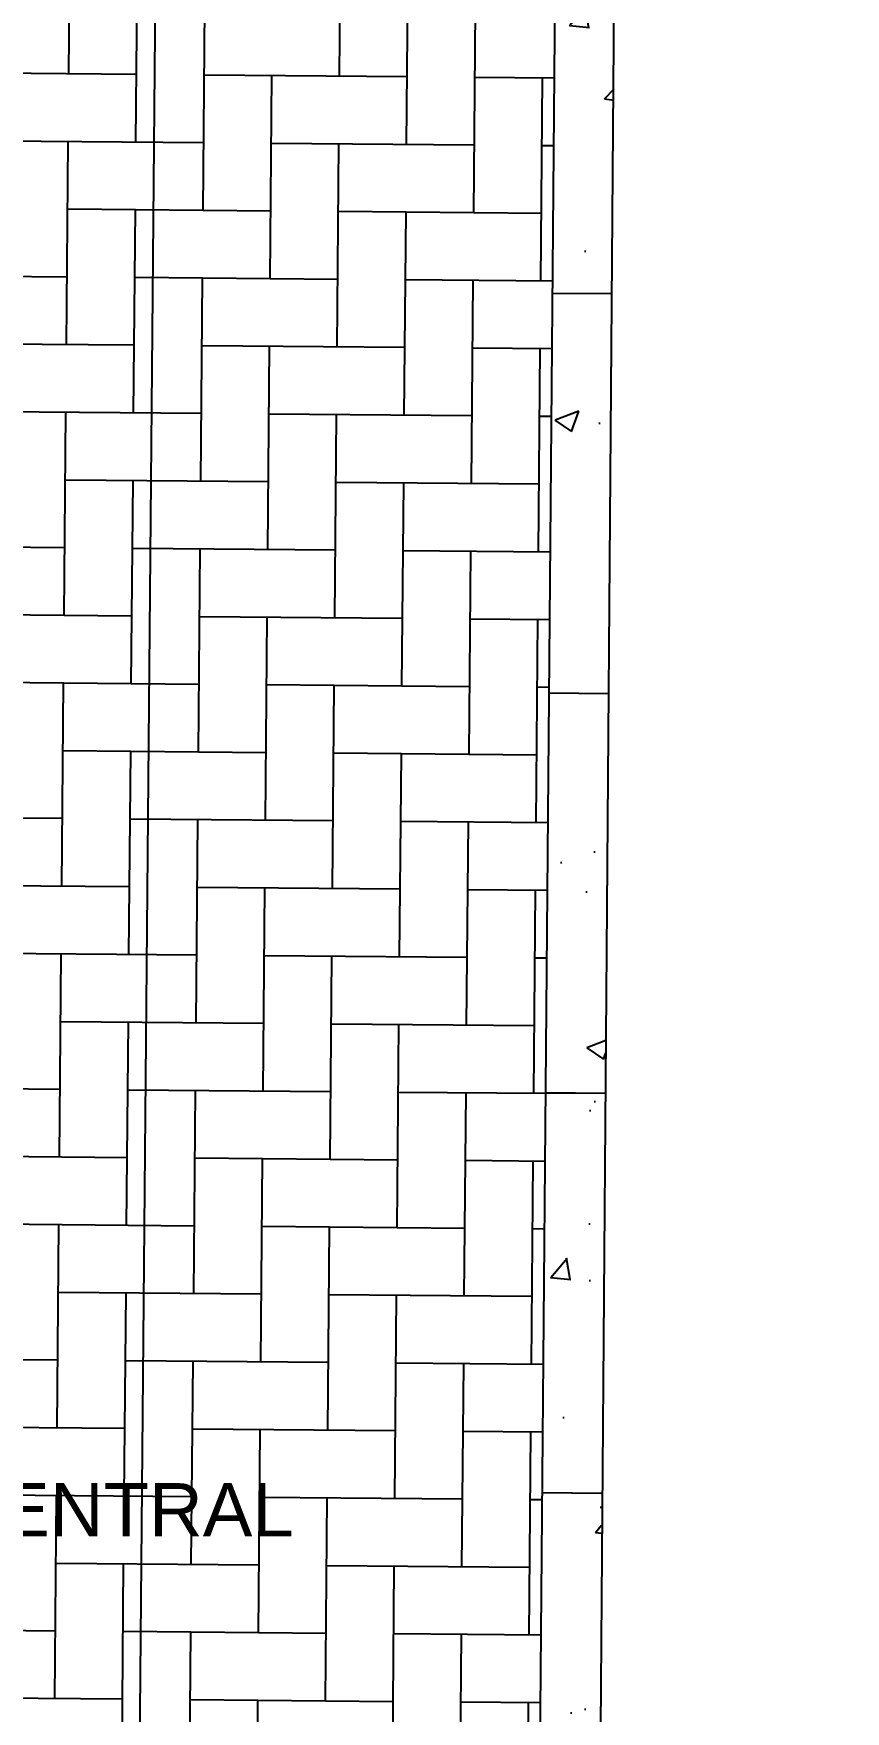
# Model space of a CAD drawing. Header units: millimetres. Extents: x 793 to 3159, y 750 to 2095.
# Drawn here: x 1294.41 to 1300.51, y 964.88 to 977.47 of the extents above; entities that cross this region are included whole.
import ezdxf

# ---------------------------------------------------------------- set-up
doc = ezdxf.new("R2010")
doc.units = ezdxf.units.MM
doc.linetypes.add('CENTER', pattern=[50.8, 31.75, -6.35, 6.35, -6.35])
doc.linetypes.add('CONTINUA', pattern=[0])
doc.layers.add('A-PISOS', color=252, linetype='Continuous')
doc.layers.add('A-TEXTO', color=2, linetype='Continuous')
doc.layers.add('JUNTA DE AISLAMIENTO', color=7, linetype='Continuous', true_color=0x22d6dd)
doc.layers.add('JUNTA DE CONTROL', color=7, linetype='Continuous', true_color=0xf43e0b)
doc.styles.add('kobalt', font='arial.ttf', dxfattribs={"height": 0.15})
doc.styles.get("Standard").update_dxf_attribs({"font": 'arial.ttf'})
doc.linetypes.add('RAYACONTX', pattern='A,0.8,["X",Standard,S=0.08,R=0,X=0.025,Y=-0.04],0', length=0.8)

# ---------------------------------------------------------------- blocks, each defined once
blk = doc.blocks.new('A$C15914C01')
at = {"layer": 'A-PISOS', "linetype": 'CONTINUA', "ltscale": 0.5}
h = blk.add_hatch(dxfattribs=at)
h.set_pattern_fill('AR-HBONE', color=250, scale=0.005, angle=45)
h.set_pattern_definition([(90, (-2174.8441, -711.9263), (-0.508, 0.508), [1.524, -0.508]), (180, (-2174.8441, -711.4183), (-0.508, 0.508), [1.524, -0.508])])
h.paths.add_polyline_path([(112.817, -1.002), (112.817, -12.645), (113.194, -12.645), (113.194, -20.935), (112.817, -20.935), (112.817, -24.393), (113.709, -24.393), (113.709, -24.993), (114.209, -24.993), (114.209, -29.243), (113.709, -29.243), (113.709, -30.393), (112.817, -30.393), (112.82, -32.001), (118.82, -32.001), (118.817, -1.003)])
h.paths.add_polyline_path([(116.886, -5.163), (116.816, -5.205), (116.844, -5.205)], flags=16)
h = blk.add_hatch(dxfattribs=at)
h.set_pattern_fill('AR-CONC', color=250, scale=0.01)
h.set_pattern_definition([(50, (-2174.8441, -711.9263), (1.8218467, -0.1593909), [0.1905, -2.0955]), (355, (-2174.8441, -711.9263), (-0.3524342, 1.9105685), [0.1524, -1.6764058]), (100.451445, (-2174.6923, -711.9396), (1.4694125, 1.7511775), [0.1619001, -1.7809024]), (46.1842, (-2174.844, -711.4183), (2.7107904, -0.4204233), [0.28575, -3.14325]), (96.63556, (-2174.6182, -711.4533), (2.3740413, 2.4742612), [0.2428502, -2.671356]), (351.18415, (-2174.844, -711.4183), (2.3740413, 2.4742612), [0.2285997, -2.5145973]), (21, (-2174.5901, -711.5453), (1.5161439, -1.022652), [0.1905, -2.0955]), (326, (-2174.5901, -711.5453), (0.6180203, 1.8418797), [0.1524, -1.6764]), (71.451445, (-2174.4638, -711.6305), (2.1341642, 0.8192277), [0.1619001, -1.7808994]), (37.5, (-2174.8441, -711.9263), (0.03088603, 0.84555039), [0, -1.65608, 0, -1.7018, 0, -1.68275]), (7.5, (-2174.8441, -711.9263), (0.66819663, 1.00180575), [0, -0.97028, 0, -1.61798, 0, -0.64135]), (327.5, (-2175.4105, -711.9263), (1.35590595, -0.05728744), [0, -0.635, 0, -1.9812, 0, -2.6289]), (317.5, (-2175.6645, -711.9263), (1.4812918, 0.2542649), [0, -0.8255, 0, -1.31572, 0, -1.8669])])
h.paths.add_polyline_path([(118.817, -1.003), (118.817, -5.366), (118.82, -32.017), (119.264, -32.017), (119.269, -9.659), (121.765, -9.658), (121.759, -6.821), (127.817, -6.845), (127.821, -1.003)])
h.paths.add_polyline_path([(118.74, -2.012), (118.196, -1.786), (118.206, -4.15)])
at = {"layer": 'A-PISOS', "color": 250, "linetype": 'CONTINUA', "ltscale": 0.5}
for p, q in [((115.817, -1.002), (115.811, -32.001)), ((118.817, -1.003), (118.817, -32.016)), ((118.817, -13.153), (119.261, -13.153)), ((118.817, -16.153), (119.261, -16.153)), ((118.817, -19.153), (119.271, -19.153)), ((118.817, -22.153), (119.261, -22.153))]:
    blk.add_line(p, q, dxfattribs=at)
blk = doc.blocks.new('A$C3E6A45EC')
at = {"layer": 'JUNTA DE CONTROL', "linetype": 'CENTER', "ltscale": 0.05}
for p, q in [((118.946, -13.258), (119.395, -13.261)), ((118.92, -16.257), (119.372, -16.261)), ((118.894, -19.257), (119.349, -19.261)), ((118.868, -22.257), (119.326, -22.261))]:
    blk.add_line(p, q, dxfattribs=at)

msp = doc.modelspace()

# ---------------------------------------------------------------- linework, layer by layer
at = {"layer": 'JUNTA DE AISLAMIENTO', "linetype": 'RAYACONTX', "elevation": 293.72089}
msp.add_lwpolyline([(1266.31569, 977.89863), (1285.20956, 977.73436), (1285.01553, 955.28317), (1292.03999, 955.18713), (1292.06336, 956.89624), (1292.21373, 956.89418), (1292.21168, 956.7442), (1298.60727, 956.65676), (1298.77973, 979.02143), (1301.27954, 978.98726), (1301.30139, 981.83144), (1310.59803, 981.70436), (1310.56988, 979.64509), (1316.50355, 979.56398), (1316.53188, 981.63629), (1328.77422, 981.46752)], dxfattribs=at)

# ---------------------------------------------------------------- block references
at = {"layer": 'A-TEXTO', "linetype": 'CONTINUA', "ltscale": 0.5}
msp.add_blockref('A$C3E6A45EC', (1179.3582, 988.78314, 293.72089), dxfattribs=at)
at = {"layer": 'JUNTA DE CONTROL', "linetype": 'CENTER', "ltscale": 0.05, "rotation": 359.5035917933524}
msp.add_blockref('A$C15914C01', (1179.60612, 989.70753, 293.72089), dxfattribs=at)

# ---------------------------------------------------------------- texts
at = {"layer": 'A-TEXTO', "insert": (1291.83036, 966.59607, 293.72089), "char_height": 0.4, "attachment_point": 1, "style": 'kobalt'}
msp.add_mtext('\\pxqc;PLAZA CENTRAL', dxfattribs=at)

doc.saveas('drawing.dxf')
